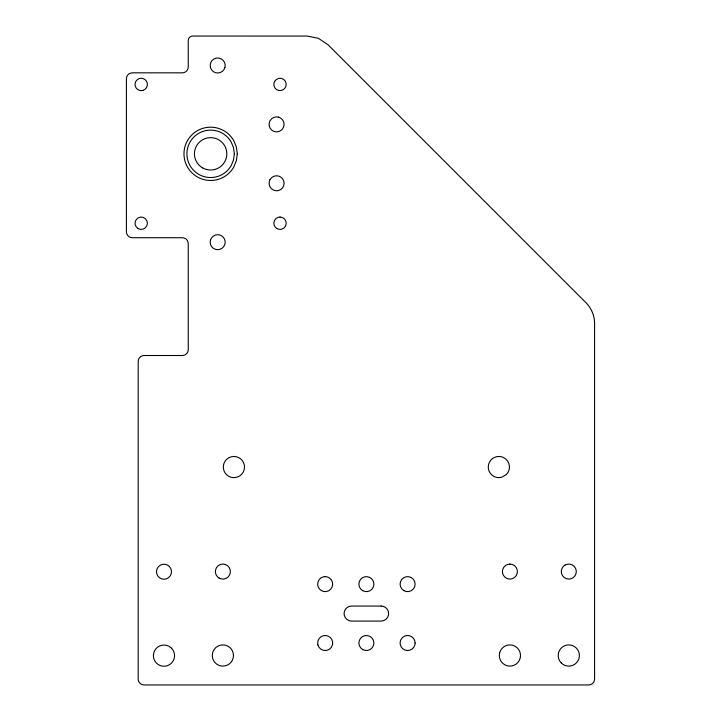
<?xml version="1.0" encoding="UTF-8"?>
<svg xmlns="http://www.w3.org/2000/svg" width="721" height="721" viewBox="0 0 721 721"><rect width="100%" height="100%" fill="white"/><g stroke="black" fill="none" stroke-linecap="round" stroke-linejoin="round"><path stroke-width="1.08" d="M126.409 78.724L126.409 231.838A5.885 5.885 0 0 0 132.294 237.732L182.35 237.732A5.885 5.885 0 0 1 188.244 243.617L188.244 349.622A5.885 5.885 0 0 1 182.35 355.507L144.074 355.507A5.885 5.885 0 0 0 138.189 361.401L138.18 679.065A5.885 5.885 0 0 0 144.074 684.95L588.706 684.95A5.885 5.885 0 0 0 594.591 679.065L594.591 323.54A29.444 29.444 0 0 0 585.966 302.721L327.938 44.684L318.385 38.303L307.119 36.059L192.66 36.05A4.416 4.416 0 0 0 188.244 40.466L188.244 66.945A5.885 5.885 0 0 1 182.35 72.83L132.294 72.83A5.885 5.885 0 0 0 126.409 78.724M210.433 240.228L210.181 242.175A7.507 7.507 0 0 0 217.688 249.682L219.635 249.421A7.507 7.507 0 0 0 222.996 236.867A7.507 7.507 0 0 0 210.433 240.228M234.325 153.834L233.514 159.972L231.153 165.686A23.703 23.703 0 0 1 195.382 171.995A23.703 23.703 0 0 1 195.382 135.674A23.703 23.703 0 0 1 231.153 141.983L233.514 147.697L234.325 153.834M237.272 153.834L236.362 160.729L233.703 167.155A26.65 26.65 0 0 1 193.489 174.248A26.65 26.65 0 0 1 193.489 133.421A26.65 26.65 0 0 1 233.703 140.514L236.362 146.94L237.272 153.834M415.125 643.024L414.863 644.962A7.507 7.507 0 0 1 402.787 648.774A7.507 7.507 0 0 1 404.436 636.21A7.507 7.507 0 0 1 415.125 643.024M499.671 652.757L499.311 655.506A10.599 10.599 0 0 0 514.388 665.113A10.599 10.599 0 0 0 516.723 647.386A10.599 10.599 0 0 0 499.671 652.757M224.943 67.441L224.195 69.252A7.507 7.507 0 0 1 211.541 69.802A7.507 7.507 0 0 1 216.381 58.104A7.507 7.507 0 0 1 224.943 67.441M274.674 81.338L274.052 82.834A6.183 6.183 0 0 0 278.423 90.404L280.027 90.612A6.183 6.183 0 0 0 285.381 81.338A6.183 6.183 0 0 0 274.674 81.338M270.078 179.529L269.33 181.341A7.507 7.507 0 0 0 276.576 190.786L278.522 190.533A7.507 7.507 0 0 0 282.533 178.709A7.507 7.507 0 0 0 270.078 179.529M506.358 474.544L501.609 477.293L498.869 477.653A10.599 10.599 0 0 1 488.622 464.306A10.599 10.599 0 0 1 504.168 457.871A10.599 10.599 0 0 1 506.358 474.544M565.048 565.084L563.489 566.273A7.507 7.507 0 0 0 566.228 578.639A7.507 7.507 0 0 0 576.277 570.933A7.507 7.507 0 0 0 565.048 565.084M142.821 90.404L141.217 90.612A6.183 6.183 0 0 1 135.034 84.429A6.183 6.183 0 0 1 141.217 78.247L142.821 78.463A6.183 6.183 0 0 1 142.821 90.404M280.027 217.057L278.423 217.264A6.183 6.183 0 0 0 280.027 229.422L281.623 229.215A6.183 6.183 0 0 0 280.027 217.057M233.91 456.456L231.171 456.817A10.599 10.599 0 0 0 226.412 474.544L228.611 476.23A10.599 10.599 0 0 0 244.149 469.795A10.599 10.599 0 0 0 233.91 456.456M325.162 576.62L323.224 576.872A7.507 7.507 0 0 0 319.412 588.958A7.507 7.507 0 0 0 331.966 587.3A7.507 7.507 0 0 0 325.162 576.62M509.909 564.074L507.963 564.336A7.507 7.507 0 0 0 502.654 573.528L503.402 575.34A7.507 7.507 0 0 0 516.407 575.34A7.507 7.507 0 0 0 509.909 564.074M381.112 606.064L351.596 606.064A7.507 7.507 0 0 0 344.088 613.571A7.507 7.507 0 0 0 351.596 621.078L381.112 621.078A7.507 7.507 0 0 0 388.367 611.633L387.61 609.822A7.507 7.507 0 0 0 381.112 606.064M278.522 117.135L276.576 116.883A7.507 7.507 0 0 0 269.33 126.337L270.078 128.14A7.507 7.507 0 0 0 282.533 128.96A7.507 7.507 0 0 0 278.522 117.135M219.112 578.089L217.562 576.89A7.507 7.507 0 0 1 220.302 564.525A7.507 7.507 0 0 1 230.35 572.24A7.507 7.507 0 0 1 219.112 578.089M169.291 566.418L167.732 565.219A7.507 7.507 0 0 0 156.502 571.068A7.507 7.507 0 0 0 166.551 578.783A7.507 7.507 0 0 0 169.291 566.418M171.472 648.152L169.282 646.467A10.599 10.599 0 0 0 153.42 654.722A10.599 10.599 0 0 0 167.605 665.609A10.599 10.599 0 0 0 171.472 648.152M317.916 644.962L317.655 643.024A7.507 7.507 0 0 1 328.334 636.21A7.507 7.507 0 0 1 329.993 648.774A7.507 7.507 0 0 1 317.916 644.962M233.469 655.506L233.108 652.757A10.599 10.599 0 0 0 216.057 647.386A10.599 10.599 0 0 0 218.391 665.113A10.599 10.599 0 0 0 233.469 655.506M561.298 663.005A10.599 10.599 0 0 0 579.035 658.246A10.599 10.599 0 0 0 566.057 645.268A10.599 10.599 0 0 0 561.298 663.005M403.859 590.634A7.507 7.507 0 0 0 415.125 584.127A7.507 7.507 0 0 0 403.859 577.629A7.507 7.507 0 0 0 403.859 590.634M362.636 590.634A7.507 7.507 0 0 0 373.902 584.127A7.507 7.507 0 0 0 362.636 577.629A7.507 7.507 0 0 0 362.636 590.634M362.636 649.522A7.507 7.507 0 0 0 373.893 643.024A7.507 7.507 0 0 0 362.636 636.517A7.507 7.507 0 0 0 362.636 649.522M138.126 228.593A6.183 6.183 0 0 0 147.399 223.24A6.183 6.183 0 0 0 138.126 217.886A6.183 6.183 0 0 0 138.126 228.593M202.52 167.858A16.195 16.195 0 0 0 226.818 153.834A16.195 16.195 0 0 0 202.52 139.811A16.195 16.195 0 0 0 202.52 167.858"/></g></svg>
